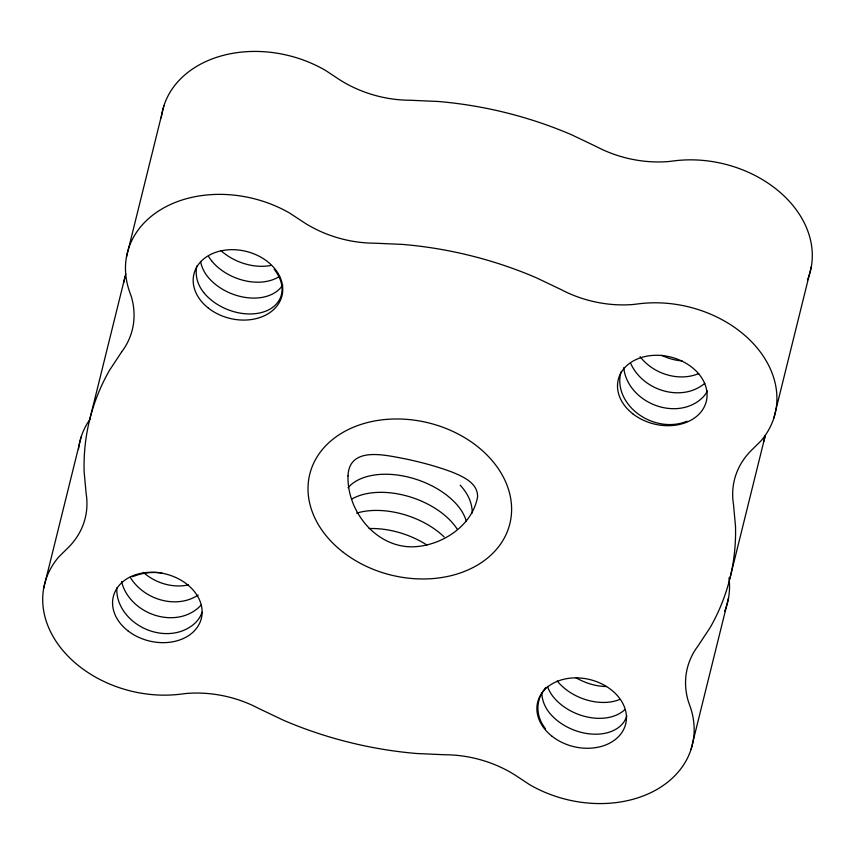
<?xml version="1.0" encoding="UTF-8"?>
<svg xmlns="http://www.w3.org/2000/svg" width="855" height="855" viewBox="0 0 855 855"><rect width="100%" height="100%" fill="white"/><g stroke="black" fill="none" stroke-linecap="round" stroke-linejoin="round"><path stroke-width="1.28" d="M43.691 588.219L81.172 436.841M126.455 257.034L163.936 105.657M89.764 419.324L125.14 276.368M729.86 578.632L765.236 435.676A329.806 250.793 13.9 0 1 763.536 442.014M691.064 749.343L728.546 597.966M773.828 418.159L811.31 266.781M123.665 282.77A329.806 250.793 13.9 0 1 125.792 273.835M728.952 577.927A109.248 83.074 13.9 0 1 724.719 611.069M78.521 448.971A109.248 83.074 13.9 0 1 90.245 418.961M161.285 117.787A109.248 83.074 13.9 0 1 325.552 70.441L339.392 79.579A103.07 78.371 13.9 0 0 410.272 100.249L438.123 101.478A329.806 250.793 13.9 0 1 571.204 134.598L596.33 146.568A103.07 78.371 13.9 0 0 668.631 161.542L674.21 160.858A109.248 83.074 13.9 0 1 781.32 193.422A109.248 83.074 13.9 0 1 807.483 279.895M348.06 487.735A65.012 38.732 18.8 0 1 455.662 503.296A65.012 45.336 8.7 0 1 466.413 521.561M460.182 485.191A65.012 45.336 8.7 0 1 472.216 513.086M356.599 513.15A65.012 38.732 18.8 0 1 444.173 536.972M351.833 499.031A65.012 38.732 18.8 0 1 451.141 521.379A65.012 45.336 8.7 0 1 457.265 529.288M369.082 528.561A65.012 38.732 18.8 0 1 426.966 545.073M279.649 276.24A44.823 30.866 21.8 0 1 211.548 260.743M270.971 265.424A44.823 30.866 21.8 0 1 220.761 250.451M282.749 284.929A44.823 30.866 21.8 0 1 247.715 297.743A44.823 30.866 21.8 0 1 207.615 276.625A44.823 36.637 4 0 1 200.604 261.577M274.209 269.293A44.823 30.866 21.8 0 1 263.8 311.861A44.823 30.866 21.8 0 1 203.682 292.506M211.548 260.732A44.823 36.637 4 0 1 208.738 256.692M203.682 292.496A44.823 36.637 4 0 1 196.778 266.012M116.846 587.834A44.823 36.647 23.8 0 0 138.478 625.24A44.823 36.647 23.8 0 0 183.985 630.231A44.823 30.855 6.1 0 0 201.994 612.255M121.56 581.464A44.823 36.647 23.8 0 0 187.908 614.35A44.823 30.855 6.1 0 0 200.989 605.126M188.506 584.906A44.823 36.647 23.8 0 1 143.287 572.337M130.227 577.253A44.823 36.647 23.8 0 0 191.841 598.468A44.823 30.855 6.1 0 0 198.21 595.059M132.675 576.708A44.823 30.855 6.1 0 1 161.83 572.871M626.854 715.763A44.823 30.866 21.8 0 1 593.466 734.167A44.823 30.866 21.8 0 1 549.359 712.749A44.823 36.637 4 0 1 541.856 693.116M619.501 699.561A44.823 30.866 21.8 0 1 557.214 680.986M624.631 709.778A44.823 30.866 21.8 0 1 553.281 696.868A44.823 36.637 4 0 1 547.457 686.341M606.526 686.554A44.823 30.866 21.8 0 1 575.885 677.652M545.426 728.62A44.823 36.637 4 0 1 545.843 687.495M682.162 360.917A44.823 36.647 23.8 0 1 661.695 355.242M630.819 363.653A44.823 36.647 23.8 0 0 694.816 389.442A44.823 30.855 6.1 0 0 704.819 383.286M707.416 390.992A44.823 30.855 6.1 0 1 690.883 405.334A44.823 36.647 23.8 0 1 623.797 367.65M686.95 421.205A44.823 36.647 23.8 0 1 638.001 413.841A44.823 36.647 23.8 0 1 621.029 371.957M698.749 373.56A44.823 36.647 23.8 0 1 640.106 356.695M348.006 475.904C346.991 510.606 374.982 546.356 411.095 546.826C440.207 546.847 472.452 526.498 477.624 496.605C477.678 482.936 463.068 476.62 452.348 472.195C437.365 466.531 421.846 462.416 406.2 459.039C387.155 455.619 349.246 445.145 348.006 475.904M121.517 352.11L109.408 370.471A329.806 250.793 13.9 0 0 84.121 471.65L86.141 493.559A103.07 78.371 13.9 0 1 68.795 547.05L58.856 556.84A109.248 83.074 13.9 0 0 64.702 652.589A109.248 83.074 13.9 0 0 180.79 694.142L186.369 693.458A103.07 78.382 13.9 0 1 258.659 708.432L283.796 720.402A329.806 250.793 13.9 0 0 416.877 753.522L444.728 754.751A103.07 78.371 13.9 0 1 515.608 775.421L529.448 784.559A109.248 83.074 13.9 0 0 651.553 792.307A109.248 83.074 13.9 0 0 689.857 705.696L688.264 701.196A103.07 78.382 13.9 0 1 698.108 645.835L710.216 627.474A329.806 250.793 13.9 0 0 735.503 526.295L733.483 504.386A103.07 78.371 13.9 0 1 750.829 450.895L760.768 441.105A109.248 83.074 13.9 0 0 754.922 345.356A109.248 83.074 13.9 0 0 638.835 303.803L633.256 304.487A103.07 78.371 13.9 0 1 560.955 289.514L535.829 277.544A329.806 250.793 13.9 0 0 402.748 244.423L374.896 243.194A103.07 78.371 13.9 0 1 304.017 222.524L290.176 213.387A109.248 83.074 13.9 0 0 168.072 205.638A109.248 83.074 13.9 0 0 129.768 292.25L131.36 296.749A103.07 78.382 13.9 0 1 121.517 352.11M632.796 413.799A45.347 34.489 13.9 0 0 706.23 401.679A45.347 34.489 13.9 0 0 647.823 355.99A45.347 34.489 13.9 0 0 632.796 413.799M552.18 736.379A45.347 34.489 13.9 0 0 625.614 724.26A45.347 34.489 13.9 0 0 567.207 678.571A45.347 34.489 13.9 0 0 552.18 736.379M127.855 630.766A45.347 34.489 13.9 0 0 201.288 618.646A45.347 34.489 13.9 0 0 142.881 572.957A45.347 34.489 13.9 0 0 127.855 630.766M208.47 308.185A45.347 34.489 13.9 0 0 281.904 296.076A45.347 34.489 13.9 0 0 223.497 250.376A45.347 34.489 13.9 0 0 208.47 308.185M343.347 552.373A103.07 78.371 13.9 0 0 509.826 523.869A103.07 78.371 13.9 0 0 376.264 420.681A103.07 78.371 13.9 0 0 343.347 552.373"/></g></svg>
